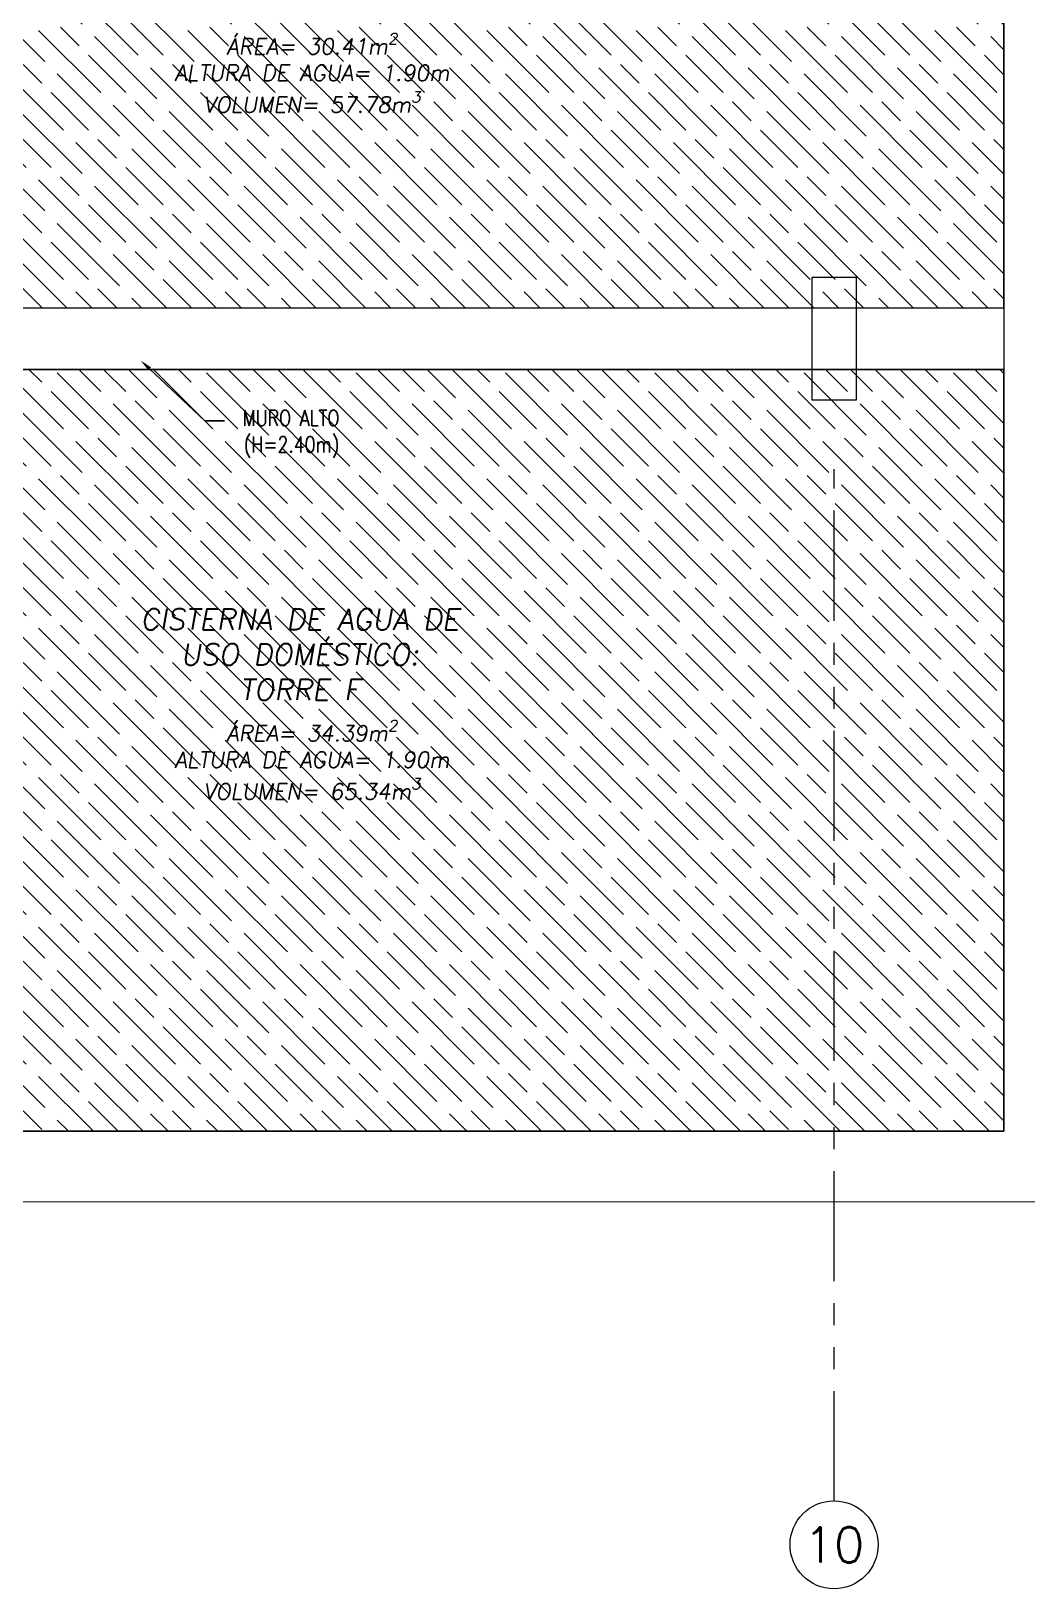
# Model space of a CAD drawing. Header units: millimetres. Extents: x 226317 to 226469, y 8188100 to 8188260.
# Drawn here: x 226398.5 to 226404.16, y 8188229.46 to 8188238.3 of the extents above; entities that cross this region are included whole.
import ezdxf
from ezdxf import colors
from ezdxf.entities.mleader import LeaderData, LeaderLine
from ezdxf.enums import TextEntityAlignment as Align
from ezdxf.math import Vec2, Vec3

# ---------------------------------------------------------------- set-up
doc = ezdxf.new("R2010")
doc.units = ezdxf.units.MM
for name, pattern in [('HIDDEN2', [0.1875, 0.125, -0.0625]), ('PHANTOM', [2.5, 1.25, -0.25, 0.25, -0.25, 0.25, -0.25]), ('PHANTOM2', [1.25, 0.625, -0.125, 0.125, -0.125, 0.125, -0.125])]:
    doc.linetypes.add(name, pattern=pattern)
for name, color, linetype in [('A-COTAS INT', 8, 'Continuous'), ('A-EJES', 8, 'PHANTOM'), ('A-PROYECCIONES', 8, 'HIDDEN2'), ('A-TEXTO-AMBIENTES', 8, 'Continuous'), ('A-TEXTO-INDICACIONES', 8, 'Continuous')]:
    doc.layers.add(name, color=color, linetype=linetype)
for name, color, linetype, lineweight in [('A-ESTRUCTURA-PLACAS', 8, 'Continuous', 35), ('A-MURO ALTO', 8, 'Continuous', 30), ('A-MUROS', 8, 'Continuous', 30)]:
    doc.layers.add(name, color=color, linetype=linetype, lineweight=lineweight)
doc.styles.add('ROMANS', font='ROMANS.shx', dxfattribs={"oblique": 10})
doc.styles.add('TXT_COTAS', font='romans.shx', dxfattribs={"width": 0.8})

# ---------------------------------------------------------------- blocks, each defined once
blk = doc.blocks.new('EJES 1P')
at = {"layer": 'A-EJES', "color": 8, "linetype": 'PHANTOM2', "lineweight": 0}
blk.add_lwpolyline([(55.9943, -18.1511), (55.9943, -12.2918)], dxfattribs=at)
at = {"layer": 'A-EJES', "color": 8, "linetype": 'Continuous', "lineweight": 0}
blk.add_circle((55.9943, -18.3982), 0.25, dxfattribs=at)
at = {"layer": 'A-EJES', "color": 8, "linetype": 'Continuous', "lineweight": 0, "style": 'ROMANS'}
blk.add_text('10', height=0.2, dxfattribs=at).set_placement((55.9943, -18.3982), align=Align.MIDDLE_CENTER)
blk = doc.blocks.new('TEXTOSSS')
at = {"layer": 'A-TEXTO-AMBIENTES', "color": 8, "lineweight": 0, "insert": (-67.7819, 33.3568), "char_height": 0.12, "width": 2.01632, "attachment_point": 5, "style": 'ROMANS'}
blk.add_mtext('CISTERNA DE AGUA DE USO DOMÉSTICO: TORRE F', dxfattribs=at)
at = {"layer": 'A-TEXTO-INDICACIONES', "color": 8, "lineweight": 0, "char_height": 0.09, "width": 1.518951, "attachment_point": 5, "style": 'ROMANS'}
for s, insert in [('\\A1;ÁREA= 30.41m{\\H0.7x;\\S2^ ;}\\PALTURA DE AGUA= 1.90m\\PVOLUMEN= 57.78m{\\H0.7x;\\S3^ ;}', (-67.7129, 36.6592)), ('\\A1;ÁREA= 34.39m{\\H0.7x;\\S2^ ;}\\PALTURA DE AGUA= 1.90m\\PVOLUMEN= 65.34m{\\H0.7x;\\S3^ ;}', (-67.7129, 32.7592))]:
    blk.add_mtext(s, dxfattribs=dict(at, insert=insert))
at = {"layer": 'A-TEXTO-INDICACIONES', "color": 8, "lineweight": 0}
ml = blk.add_multileader_mtext('Standard', dxfattribs=at)
ml.set_content('MURO ALTO\\P(H=2.40m)', color=8, style='TXT_COTAS')
ml.set_leader_properties(color=7)
ml.build(insert=Vec2(0, 0))
ml.multileader.update_dxf_attribs({"dogleg_length": 0.1105, "arrow_head_size": 0.07})
ctx = ml.context
ctx.base_point, ctx.char_height, ctx.arrow_head_size, ctx.landing_gap_size, ctx.plane_origin = Vec3(-68.2104, 34.6844), 0.09, 0.07, 0.05, Vec3(-67.7065, 34.4848)
ctx.text_align_type = 2
notes = []
notes.append((ctx, [(0, (1, 1, 0), (-68.3209, 34.6844), (1, 0), 0.1105, [(0, [(-68.6864, 35.0268)], 0, [])])]))
ctx.mtext.insert, ctx.mtext.width, ctx.mtext.alignment, ctx.mtext.flow_direction = Vec3(-67.557, 34.7444), 1.321536, 3, 5
for ctx, leaders in notes:
    for number, flags, end, landing, length, lines in leaders:
        leader = LeaderData()
        leader.index, (leader.has_last_leader_line, leader.has_dogleg_vector, leader.attachment_direction) = number, flags
        leader.last_leader_point, leader.dogleg_vector, leader.dogleg_length = Vec3(end), Vec3(landing), length
        for number, points, colour, breaks in lines:
            line = LeaderLine()
            line.index, line.vertices, line.color, line.breaks = number, Vec3.list(points), colors.encode_raw_color(colour), breaks
            leader.lines.append(line)
        ctx.leaders.append(leader)
blk = doc.blocks.new('arq. estac.')
at = {"lineweight": 0, "transparency": 33554687}
h = blk.add_hatch(dxfattribs=at)
h.set_pattern_fill('GOST_WOOD', color=8, scale=0.05, angle=45)
h.set_pattern_definition([(135, (295.42204, 4.6443), (0.212132034356, 0.212132034356), [0.5, -0.1]), (135, (295.56346, 4.6443), (0.212132034356, 0.212132034356), [0.3, -0.075, 0.15, -0.075]), (135, (295.74024, 4.60893), (0.212132034356, 0.212132034356), [0.5, -0.1])])
h.paths.add_polyline_path([(226691.4991, 8188241.0293), (226691.4991, 8188236.7039), (226699.4491, 8188236.7039), (226699.4491, 8188241.0293)])
h.paths.add_polyline_path([(226699.4491, 8188241.3793), (226699.4491, 8188245.2043), (226691.4995, 8188245.2043), (226691.4996, 8188241.3793)])
at = {"color": 8, "lineweight": 0, "transparency": 33554559}
for points in [[(226699.4491, 8188241.3793), (226699.4491, 8188245.2043), (226691.4995, 8188245.2043), (226691.4996, 8188241.3793)], [(226691.4991, 8188241.0293), (226691.4991, 8188236.7039), (226699.4491, 8188236.7039), (226699.4491, 8188241.0293)]]:
    blk.add_lwpolyline(points, close=True, dxfattribs=at)
at = {"layer": 'A-ESTRUCTURA-PLACAS', "color": 8, "lineweight": 0}
blk.add_lwpolyline([(226698.3591, 8188241.5539), (226698.6091, 8188241.5539), (226698.6091, 8188240.8539), (226698.3591, 8188240.8539)], close=True, dxfattribs=at)
at = {"layer": 'A-MURO ALTO', "color": 8, "lineweight": 0}
for points in [[(226691.4996, 8188241.3793), (226699.4491, 8188241.3793)], [(226691.4996, 8188241.0293), (226699.4491, 8188241.0293)]]:
    blk.add_lwpolyline(points, dxfattribs=at)
at = {"layer": 'A-MUROS', "color": 8, "lineweight": 0}
for points in [[(226691.4496, 8188252.9539), (226687.0736, 8188252.9539), (226687.0741, 8188247.9543), (226684.1891, 8188247.9539), (226684.1891, 8188248.2539), (226683.6391, 8188248.2539), (226683.6391, 8188247.954), (226676.6791, 8188247.9539), (226676.6791, 8188248.2539), (226676.4291, 8188248.2539), (226676.4291, 8188247.9539), (226672.0591, 8188247.9539), (226672.0591, 8188236.3039), (226699.8491, 8188236.3043), (226699.8491, 8188247.9543), (226698.6091, 8188247.9543), (226698.6091, 8188248.2543), (226698.3591, 8188248.2539), (226698.3591, 8188247.9543), (226691.4491, 8188247.9539)], [(226699.4491, 8188245.2043), (226699.4491, 8188236.7039), (226691.4996, 8188236.7039), (226691.4995, 8188245.2043)]]:
    blk.add_lwpolyline(points, close=True, dxfattribs=at)
at = {"layer": 'A-COTAS INT'}
blk.add_blockref('TEXTOSSS', (226763.231, 8188206.0539), dxfattribs=at)
at = {"layer": 'A-PROYECCIONES'}
blk.add_blockref('EJES 1P', (226642.4898, 8188252.7539), dxfattribs=at)

msp = doc.modelspace()

# ---------------------------------------------------------------- block references
msp.add_blockref('arq. estac.', (-295.422, -4.6455))

doc.saveas('drawing.dxf')
